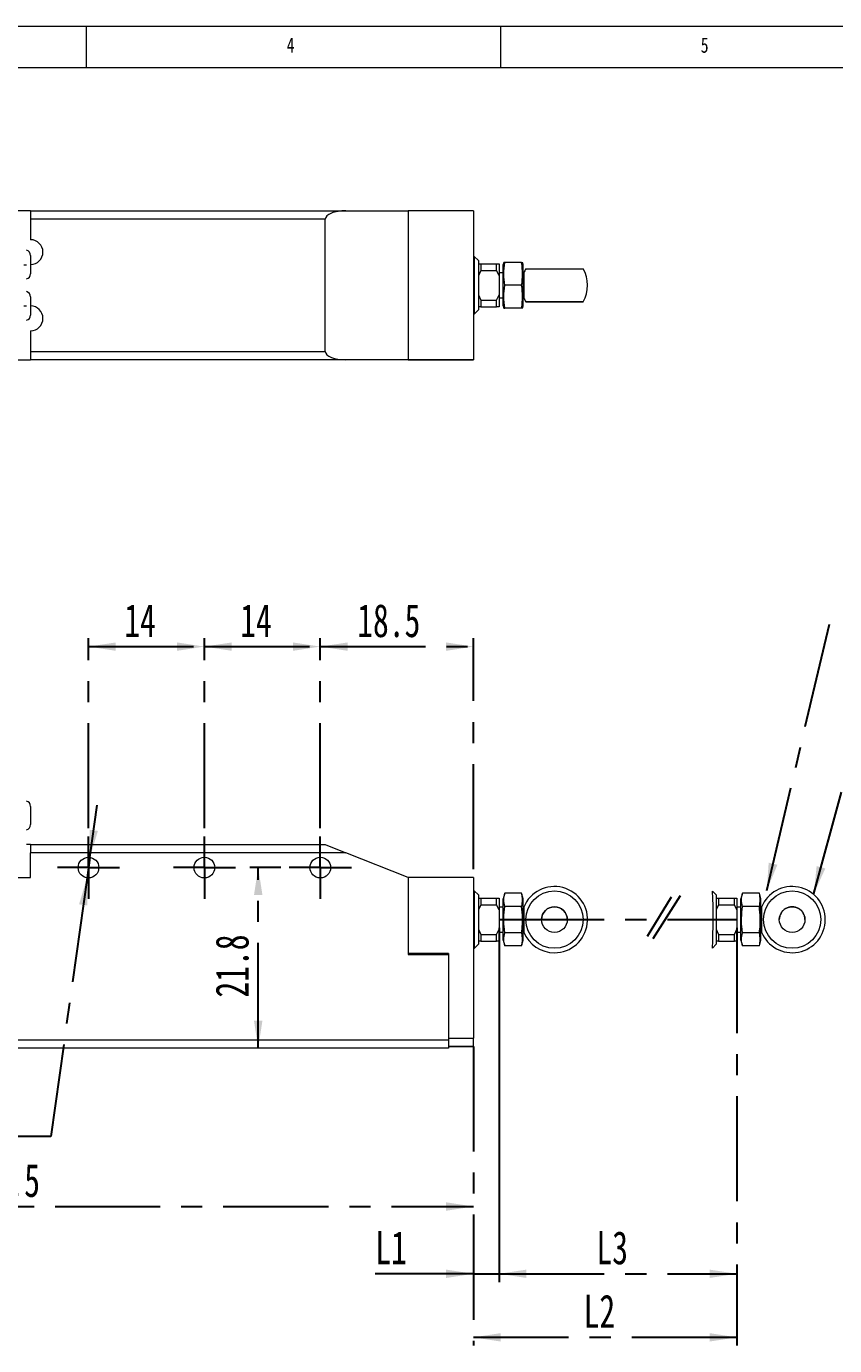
# Model space of a CAD drawing. Header units: millimetres. Extents: x 5 to 415, y 5 to 292.
# Drawn here: x 152.7 to 250.3, y 132.7 to 292 of the extents above; entities that cross this region are included whole.
import ezdxf

# ---------------------------------------------------------------- set-up
doc = ezdxf.new("R2010")
doc.units = ezdxf.units.MM
doc.linetypes.add('CENTERX2', pattern=[20.32, 12.7, -2.54, 2.54, -2.54])
doc.layers.add('CENTER_LINE', color=7, linetype='CENTERX2')
doc.layers.add('DIMENSION', color=7, linetype='Continuous')
doc.styles.add('SLDTEXTSTYLE0', font='TXT', dxfattribs={"width": 0.7})
doc.styles.add('SLDTEXTSTYLE3', font='TXT', dxfattribs={"width": 0.75})
doc.dimstyles.new('SLDDIMSTYLE0', dxfattribs={"dimtxt": 4, "dimasz": 3.302, "dimexe": 0, "dimexo": 0.0625, "dimgap": 1, "dimtad": 1, "dimrnd": 1e-09, "dimzin": 12, "dimdsep": 46, "dimtxsty": 'SLDTEXTSTYLE0', "dimsah": 1, "dimcen": 0.09, "dimadec": 0, "dimazin": 3, "dimtfac": 1, "dimtofl": 0, "dimtmove": 0, "dimatfit": 3, "dimfxl": 1, "dimfrac": 2, "dimtolj": 1, "dimtzin": 12, "dimarcsym": 0})
doc.dimstyles.new('SLDDIMSTYLE1', dxfattribs={"dimtxt": 4, "dimasz": 3.302, "dimexe": 0, "dimexo": 0.0625, "dimgap": 1, "dimtad": 1, "dimrnd": 1e-09, "dimzin": 12, "dimdsep": 46, "dimtxsty": 'SLDTEXTSTYLE0', "dimsah": 1, "dimcen": 0.09, "dimadec": 0, "dimazin": 3, "dimtfac": 1, "dimtmove": 0, "dimatfit": 0, "dimfxl": 1, "dimfrac": 2, "dimtolj": 1, "dimtzin": 12, "dimarcsym": 0})
doc.dimstyles.new('SLDDIMSTYLE5', dxfattribs={"dimtxt": 4, "dimasz": 3.302, "dimexe": 0, "dimexo": 0.0625, "dimgap": 1, "dimtad": 0, "dimtih": 1, "dimtoh": 1, "dimrnd": 1e-09, "dimzin": 12, "dimdsep": 46, "dimtxsty": 'SLDTEXTSTYLE0', "dimsah": 1, "dimcen": 0, "dimadec": 0, "dimazin": 3, "dimtfac": 1, "dimtmove": 0, "dimatfit": 3, "dimfxl": 1, "dimfrac": 2, "dimtolj": 1, "dimtzin": 12, "dimarcsym": 0})
doc.dimstyles.new('SLDDIMSTYLE6', dxfattribs={"dimtxt": 0.18, "dimasz": 3.302, "dimexe": 0, "dimexo": 0.0625, "dimgap": 0, "dimtad": 0, "dimtih": 1, "dimtoh": 1, "dimdec": 0, "dimrnd": 1e-09, "dimzin": 0, "dimdsep": 46, "dimtxsty": 'Standard', "dimsah": 1, "dimcen": 0.09, "dimadec": 0, "dimazin": 0, "dimtfac": 3.302, "dimtdec": 0, "dimtofl": 0, "dimtmove": 0, "dimatfit": 3, "dimfxl": 1, "dimfrac": 2, "dimtolj": 1, "dimtzin": 0, "dimarcsym": 0})

# ---------------------------------------------------------------- blocks, each defined once
blk = doc.blocks.new('_D')
at = {"layer": 'CENTER_LINE'}
for p, q in [((209.82, 183.11), (209.82, 140.34)), ((238.53, 183.11), (238.53, 140.34)), ((209.82, 141.34), (238.53, 141.34))]:
    blk.add_line(p, q, dxfattribs=at)
for points in [[(209.82, 141.34), (213.12, 140.83), (213.12, 141.84)], [(238.53, 141.34), (235.23, 141.84), (235.23, 140.83)]]:
    blk.add_solid(points, dxfattribs=at)
at = {"layer": 'CENTER_LINE', "insert": (221.57, 146.49), "char_height": 4, "attachment_point": 1, "style": 'SLDTEXTSTYLE0'}
blk.add_mtext('L3', dxfattribs=at)
blk = doc.blocks.new('_D_1')
at = {"layer": 'CENTER_LINE'}
for p, q in [((238.53, 183.11), (238.53, 132.66)), ((206.72, 168.8), (206.72, 132.66)), ((238.53, 133.66), (206.72, 133.66))]:
    blk.add_line(p, q, dxfattribs=at)
for points in [[(206.72, 133.66), (210.02, 133.15), (210.02, 134.17)], [(238.53, 133.66), (235.23, 134.17), (235.23, 133.15)]]:
    blk.add_solid(points, dxfattribs=at)
at = {"layer": 'CENTER_LINE', "insert": (220.02, 138.82), "char_height": 4, "attachment_point": 1, "style": 'SLDTEXTSTYLE0'}
blk.add_mtext('L2', dxfattribs=at)
blk = doc.blocks.new('_D_6')
at = {"layer": 'CENTER_LINE'}
for p, q in [((95.22, 179), (95.22, 148.46)), ((206.72, 168.8), (206.72, 148.46)), ((95.22, 149.46), (206.72, 149.46))]:
    blk.add_line(p, q, dxfattribs=at)
for points in [[(95.22, 149.46), (98.52, 148.95), (98.52, 149.97)], [(206.72, 149.46), (203.42, 149.97), (203.42, 148.95)]]:
    blk.add_solid(points, dxfattribs=at)
at = {"layer": 'CENTER_LINE', "insert": (144.84, 154.62), "char_height": 4, "attachment_point": 1, "style": 'SLDTEXTSTYLE0'}
blk.add_mtext('111.5', dxfattribs=at)
blk = doc.blocks.new('_D_7')
at = {"layer": 'CENTER_LINE'}
for p, q in [((209.82, 180.51), (209.82, 140.34)), ((206.72, 168.8), (206.72, 140.34)), ((206.72, 141.34), (194.86, 141.34)), ((206.72, 141.34), (209.82, 141.34)), ((209.82, 141.34), (216.17, 141.34))]:
    blk.add_line(p, q, dxfattribs=at)
for points in [[(206.72, 141.34), (203.42, 141.84), (203.42, 140.83)], [(209.82, 141.34), (213.12, 140.83), (213.12, 141.84)]]:
    blk.add_solid(points, dxfattribs=at)
at = {"layer": 'CENTER_LINE', "insert": (194.86, 146.49), "char_height": 4, "attachment_point": 1, "style": 'SLDTEXTSTYLE0'}
blk.add_mtext('L1', dxfattribs=at)
blk = doc.blocks.new('_D_13')
at = {"layer": 'CENTER_LINE'}
for p, q in [((183.47, 190.39), (179.72, 190.39)), ((180.72, 168.59), (180.72, 190.39))]:
    blk.add_line(p, q, dxfattribs=at)
for points in [[(180.72, 190.39), (180.21, 187.09), (181.23, 187.09)], [(180.72, 168.59), (181.23, 171.9), (180.21, 171.9)]]:
    blk.add_solid(points, dxfattribs=at)
at = {"layer": 'CENTER_LINE', "insert": (175.56, 174.7), "char_height": 4, "attachment_point": 1, "rotation": 90, "style": 'SLDTEXTSTYLE0'}
blk.add_mtext('21.8', dxfattribs=at)
blk = doc.blocks.new('_D_14')
at = {"layer": 'CENTER_LINE'}
for p, q in [((174.22, 195.14), (174.22, 218.09)), ((174.22, 217.09), (188.22, 217.09)), ((188.22, 195.14), (188.22, 218.09))]:
    blk.add_line(p, q, dxfattribs=at)
for points in [[(174.22, 217.09), (177.52, 216.58), (177.52, 217.59)], [(188.22, 217.09), (184.92, 217.59), (184.92, 216.58)]]:
    blk.add_solid(points, dxfattribs=at)
at = {"layer": 'CENTER_LINE', "insert": (178.54, 222.24), "char_height": 4, "attachment_point": 1, "style": 'SLDTEXTSTYLE0'}
blk.add_mtext('14', dxfattribs=at)
blk = doc.blocks.new('_D_15')
at = {"layer": 'CENTER_LINE'}
for p, q in [((160.22, 195.14), (160.22, 218.09)), ((160.22, 217.09), (174.22, 217.09)), ((174.22, 195.14), (174.22, 218.09))]:
    blk.add_line(p, q, dxfattribs=at)
for points in [[(160.22, 217.09), (163.52, 216.58), (163.52, 217.59)], [(174.22, 217.09), (170.92, 217.59), (170.92, 216.58)]]:
    blk.add_solid(points, dxfattribs=at)
at = {"layer": 'CENTER_LINE', "insert": (164.54, 222.24), "char_height": 4, "attachment_point": 1, "style": 'SLDTEXTSTYLE0'}
blk.add_mtext('14', dxfattribs=at)
blk = doc.blocks.new('_D_16')
at = {"layer": 'CENTER_LINE'}
for p, q in [((188.22, 195.14), (188.22, 218.09)), ((188.22, 217.09), (206.72, 217.09)), ((206.72, 190.2), (206.72, 218.09))]:
    blk.add_line(p, q, dxfattribs=at)
for points in [[(188.22, 217.09), (191.52, 216.58), (191.52, 217.59)], [(206.72, 217.09), (203.42, 217.59), (203.42, 216.58)]]:
    blk.add_solid(points, dxfattribs=at)
at = {"layer": 'CENTER_LINE', "insert": (192.68, 222.24), "char_height": 4, "attachment_point": 1, "style": 'SLDTEXTSTYLE0'}
blk.add_mtext('18.5', dxfattribs=at)
blk = doc.blocks.new('_D_17')
at = {"layer": 'CENTER_LINE'}
for p, q in [((160.39, 191.63), (161.28, 197.92)), ((160.39, 191.63), (160.05, 189.16)), ((160.05, 189.16), (155.66, 157.91)), ((155.66, 157.91), (103.45, 157.91))]:
    blk.add_line(p, q, dxfattribs=at)
for points in [[(160.39, 191.63), (161.36, 194.83), (160.35, 194.97)], [(160.05, 189.16), (159.08, 185.96), (160.09, 185.82)]]:
    blk.add_solid(points, dxfattribs=at)
at = {"layer": 'CENTER_LINE', "char_height": 4, "attachment_point": 1, "style": 'SLDTEXTSTYLE0'}
for s, insert in [('3-M3X0.,5P TAP HOLE', (103.45, 167.73)), ('DEPTH 8.5', (116.85, 163.07))]:
    blk.add_mtext(s, dxfattribs=dict(at, insert=insert))
blk = doc.blocks.new('SW_CENTERMARKSYMBOL_1')
at = {"layer": 'CENTER_LINE', "color": 0}
for p, q in [((0, 2.5), (0, 3.75)), ((0, 0), (0, 2.5)), ((-2.5, 0), (-3.75, 0)), ((0, 0), (-2.5, 0)), ((0, 0), (0, -2.5)), ((0, 0), (2.5, 0)), ((2.5, 0), (3.75, 0)), ((0, -2.5), (0, -3.75))]:
    blk.add_line(p, q, dxfattribs=at)
blk = doc.blocks.new('SW_CENTERMARKSYMBOL_2')
at = {"layer": 'CENTER_LINE', "color": 0}
for p, q in [((0, 2.5), (0, 3.75)), ((0, 0), (0, 2.5)), ((-2.5, 0), (-3.75, 0)), ((0, 0), (-2.5, 0)), ((0, 0), (0, -2.5)), ((0, 0), (2.5, 0)), ((2.5, 0), (3.75, 0)), ((0, -2.5), (0, -3.75))]:
    blk.add_line(p, q, dxfattribs=at)
blk = doc.blocks.new('SW_CENTERMARKSYMBOL_3')
at = {"layer": 'CENTER_LINE', "color": 0}
for p, q in [((0, 2.5), (0, 3.75)), ((0, 0), (0, 2.5)), ((-2.5, 0), (-3.75, 0)), ((0, 0), (-2.5, 0)), ((0, 0), (0, -2.5)), ((0, 0), (2.5, 0)), ((2.5, 0), (3.75, 0)), ((0, -2.5), (0, -3.75))]:
    blk.add_line(p, q, dxfattribs=at)

msp = doc.modelspace()

# ---------------------------------------------------------------- linework, layer by layer
at = {"color": 7, "linetype": 'Continuous', "lineweight": 18}
for p, q in [((415, 292), (5, 292)), ((160, 287), (160, 292)), ((210, 292), (210, 287)), ((410.25, 287), (10, 287)), ((153.22, 269.731), (110.02, 269.731)), ((153.22, 269.731), (191.32, 269.731)), ((153.22, 269.731), (153.22, 268.731)), ((191.32, 269.731), (198.82, 269.731)), ((206.72, 269.733), (198.82, 269.733)), ((198.82, 269.733), (198.82, 251.733)), ((198.82, 269.731), (198.82, 267.232)), ((206.72, 269.733), (206.72, 251.733)), ((188.82, 268.731), (153.22, 268.731)), ((153.22, 268.731), (153.22, 266.231)), ((188.82, 252.731), (188.82, 268.731)), ((153.22, 264.331), (153.22, 262.131)), ((206.82, 264.211), (206.72, 264.211)), ((207.32, 263.711), (206.82, 264.211)), ((206.82, 264.211), (206.82, 258.316)), ((207.32, 263.711), (207.32, 258.663)), ((207.32, 263.325), (207.621, 263.325)), ((207.621, 263.325), (207.621, 262.504)), ((207.621, 263.325), (209.52, 263.325)), ((209.52, 262.504), (209.52, 263.325)), ((209.52, 263.325), (209.82, 263.325)), ((209.82, 263.325), (209.82, 261.893)), ((210.387, 263.481), (210.32, 263.231)), ((210.32, 258.231), (210.32, 263.231)), ((212.539, 263.481), (210.501, 263.481)), ((212.72, 263.231), (212.653, 263.481)), ((212.72, 258.231), (212.72, 263.231)), ((207.621, 262.504), (207.32, 261.89)), ((207.621, 262.504), (209.52, 262.504)), ((209.82, 261.893), (209.52, 262.504)), ((210.32, 262.231), (209.82, 262.231)), ((209.82, 261.893), (209.82, 259.558)), ((212.795, 262.231), (212.72, 262.231)), ((212.795, 262.231), (212.795, 260.732)), ((212.539, 260.731), (210.501, 260.731)), ((212.795, 260.732), (212.795, 259.231)), ((153.22, 259.331), (153.22, 257.131)), ((206.82, 258.316), (206.82, 257.251)), ((207.32, 259.558), (207.62, 258.947)), ((207.32, 258.663), (207.32, 257.751)), ((207.62, 258.947), (209.52, 258.947)), ((207.62, 258.947), (207.62, 258.125)), ((209.52, 258.947), (209.82, 259.558)), ((209.52, 258.125), (209.52, 258.947)), ((209.82, 259.558), (209.82, 258.125)), ((209.82, 259.231), (210.32, 259.231)), ((210.32, 258.231), (210.387, 257.981)), ((212.653, 257.981), (212.72, 258.231)), ((212.72, 259.231), (212.795, 259.231)), ((206.72, 257.251), (206.82, 257.251)), ((206.82, 257.251), (207.32, 257.751)), ((207.62, 258.125), (207.32, 258.125)), ((207.62, 258.125), (209.52, 258.125)), ((209.82, 258.125), (209.52, 258.125)), ((212.539, 257.981), (210.501, 257.981)), ((153.22, 255.231), (153.22, 252.731)), ((153.22, 252.731), (188.82, 252.731)), ((153.22, 252.731), (153.22, 251.731)), ((110.02, 251.731), (153.22, 251.731)), ((191.32, 251.731), (153.22, 251.731)), ((198.82, 251.731), (191.32, 251.731)), ((198.82, 251.733), (198.82, 251.731)), ((206.72, 251.733), (198.82, 251.733)), ((198.82, 251.731), (198.82, 251.73)), ((198.82, 251.73), (203.72, 251.73)), ((203.72, 251.73), (203.72, 251.726)), ((203.72, 251.726), (206.72, 251.726)), ((206.72, 251.733), (206.72, 251.726)), ((153.22, 197.796), (153.22, 196.696)), ((153.22, 196.696), (153.22, 195.596)), ((153.22, 193.194), (152.72, 193.194)), ((153.22, 193.194), (188.82, 193.194)), ((153.22, 193.194), (153.22, 192.194)), ((188.82, 193.194), (191.32, 192.194)), ((191.32, 192.194), (153.22, 192.194)), ((153.22, 189.194), (153.22, 192.194)), ((198.82, 189.194), (191.32, 192.194)), ((110.02, 189.194), (153.22, 189.194)), ((198.82, 189.199), (198.82, 189.194)), ((206.72, 189.199), (198.82, 189.199)), ((198.82, 189.194), (198.82, 185.196)), ((206.72, 189.199), (206.72, 169.799)), ((206.82, 187.594), (206.72, 187.594)), ((207.32, 187.094), (206.82, 187.594)), ((206.82, 187.594), (206.82, 186.619)), ((206.82, 186.619), (206.82, 180.634)), ((207.32, 187.094), (207.32, 186.259)), ((207.32, 186.714), (207.62, 186.714)), ((207.62, 186.714), (207.62, 185.892)), ((207.62, 186.714), (209.52, 186.714)), ((209.52, 185.892), (209.52, 186.714)), ((209.52, 186.714), (209.82, 186.714)), ((209.82, 186.714), (209.82, 185.281)), ((210.501, 187.289), (210.32, 186.614)), ((210.32, 184.114), (210.32, 186.614)), ((212.539, 187.289), (210.501, 187.289)), ((212.72, 186.614), (212.539, 187.289)), ((212.72, 184.114), (212.72, 186.614)), ((236.027, 187.094), (235.587, 187.534)), ((236.027, 187.094), (236.027, 186.259)), ((236.027, 186.714), (236.327, 186.714)), ((236.327, 186.714), (236.327, 185.892)), ((236.327, 186.714), (238.227, 186.714)), ((238.227, 185.892), (238.227, 186.714)), ((238.227, 186.714), (238.527, 186.714)), ((238.527, 186.714), (238.527, 185.281)), ((239.208, 187.289), (239.027, 186.614)), ((239.027, 184.114), (239.027, 186.614)), ((241.246, 187.289), (239.208, 187.289)), ((241.427, 186.614), (241.246, 187.289)), ((241.427, 184.114), (241.427, 186.614)), ((198.82, 185.196), (198.82, 180.029)), ((207.32, 186.259), (207.32, 181.134)), ((207.62, 185.892), (207.32, 185.281)), ((207.62, 185.892), (209.52, 185.892)), ((209.82, 185.281), (209.52, 185.892)), ((210.32, 185.614), (209.82, 185.614)), ((209.82, 185.281), (209.82, 182.946)), ((212.539, 185.701), (210.501, 185.701)), ((212.795, 185.614), (212.72, 185.614)), ((212.795, 185.614), (212.795, 182.614)), ((236.027, 186.259), (236.027, 181.134)), ((236.327, 185.892), (236.027, 185.281)), ((236.327, 185.892), (238.227, 185.892)), ((238.527, 185.281), (238.227, 185.892)), ((239.027, 185.614), (238.527, 185.614)), ((238.527, 185.281), (238.527, 182.946)), ((241.246, 185.701), (239.208, 185.701)), ((241.502, 185.614), (241.427, 185.614)), ((241.502, 185.614), (241.502, 182.614)), ((210.32, 181.614), (210.32, 184.114)), ((212.72, 181.614), (212.72, 184.114)), ((239.027, 181.614), (239.027, 184.114)), ((241.427, 181.614), (241.427, 184.114)), ((207.32, 182.946), (207.62, 182.335)), ((207.62, 182.335), (209.52, 182.335)), ((207.62, 182.335), (207.62, 181.514)), ((209.52, 182.335), (209.82, 182.946)), ((209.52, 181.514), (209.52, 182.335)), ((209.82, 182.946), (209.82, 181.514)), ((209.82, 182.614), (210.32, 182.614)), ((212.539, 182.526), (210.501, 182.526)), ((212.72, 182.614), (212.795, 182.614)), ((236.027, 182.946), (236.327, 182.335)), ((236.327, 182.335), (238.227, 182.335)), ((236.327, 182.335), (236.327, 181.514)), ((238.227, 182.335), (238.527, 182.946)), ((238.227, 181.514), (238.227, 182.335)), ((238.527, 182.946), (238.527, 181.514)), ((238.527, 182.614), (239.027, 182.614)), ((241.246, 182.526), (239.208, 182.526)), ((241.427, 182.614), (241.502, 182.614)), ((206.72, 180.634), (206.82, 180.634)), ((206.82, 180.634), (207.32, 181.134)), ((207.62, 181.514), (207.32, 181.514)), ((207.62, 181.514), (209.52, 181.514)), ((209.82, 181.514), (209.52, 181.514)), ((210.32, 181.614), (210.501, 180.938)), ((212.539, 180.938), (210.501, 180.938)), ((212.539, 180.938), (212.72, 181.614)), ((235.577, 180.683), (236.027, 181.134)), ((236.327, 181.514), (236.027, 181.514)), ((236.327, 181.514), (238.227, 181.514)), ((238.527, 181.514), (238.227, 181.514)), ((239.027, 181.614), (239.208, 180.938)), ((241.246, 180.938), (239.208, 180.938)), ((241.246, 180.938), (241.427, 181.614)), ((198.82, 180.029), (198.82, 179.894)), ((198.82, 180.029), (203.72, 180.029)), ((203.72, 180.023), (198.82, 180.023)), ((198.82, 179.894), (203.72, 179.894)), ((203.72, 180.029), (203.72, 169.799)), ((110.02, 169.594), (203.72, 169.594)), ((203.72, 169.799), (206.72, 169.799)), ((203.72, 169.799), (203.72, 169.696)), ((203.72, 169.696), (203.72, 169.594)), ((203.72, 169.594), (203.72, 168.594)), ((206.72, 168.798), (206.72, 169.799)), ((203.72, 168.594), (110.02, 168.594)), ((206.72, 168.798), (203.72, 168.798)), ((203.72, 168.793), (206.72, 168.793)), ((206.72, 168.798), (206.72, 168.793))]:
    msp.add_line(p, q, dxfattribs=at)
at = {"color": 7, "linetype": 'Continuous', "lineweight": 18, "flags": 128}
for points in [[(213.039, 262.731), (213.089, 262.731), (213.237, 262.732), (213.479, 262.732), (213.808, 262.732), (214.214, 262.732), (214.687, 262.732), (215.211, 262.732), (215.773, 262.732), (216.356, 262.732), (216.943, 262.732), (217.517, 262.732), (218.062, 262.732), (218.563, 262.732), (219.004, 262.732), (219.373, 262.732), (219.659, 262.732), (219.855, 262.732), (219.954, 262.731), (219.967, 262.731)], [(219.967, 258.731), (219.917, 258.731), (219.769, 258.732), (219.527, 258.732), (219.198, 258.732), (218.791, 258.732), (218.319, 258.732), (217.794, 258.732), (217.233, 258.732), (216.65, 258.732), (216.063, 258.732), (215.488, 258.732), (214.943, 258.732), (214.443, 258.732), (214.002, 258.732), (213.633, 258.732), (213.346, 258.732), (213.151, 258.732), (213.051, 258.731), (213.051, 258.731), (213.151, 258.731), (213.346, 258.731), (213.633, 258.731), (214.002, 258.73), (214.443, 258.73), (214.943, 258.73), (215.488, 258.73), (216.063, 258.73), (216.65, 258.73), (217.233, 258.73), (217.794, 258.73), (218.319, 258.73), (218.791, 258.73), (219.198, 258.731), (219.527, 258.731), (219.769, 258.731), (219.917, 258.731), (219.967, 258.731)], [(218.053, 258.731), (218, 258.731), (217.845, 258.731), (217.599, 258.731), (217.278, 258.731), (216.904, 258.731), (216.503, 258.731), (216.102, 258.731), (215.728, 258.731), (215.407, 258.731), (215.16, 258.731), (215.006, 258.731), (214.953, 258.731), (215.006, 258.731), (215.16, 258.732), (215.407, 258.732), (215.728, 258.732), (216.102, 258.732), (216.503, 258.732), (216.904, 258.732), (217.278, 258.732), (217.599, 258.732), (217.845, 258.732), (218, 258.731), (218.053, 258.731)]]:
    msp.add_lwpolyline(points, dxfattribs=at)
at = {"color": 7, "linetype": 'Continuous', "lineweight": 18}
for centre, radius in [((160.22, 190.394), 1.25), ((174.22, 190.394), 1.25), ((188.22, 190.394), 1.25), ((216.503, 184.114), 3.464), ((245.21, 184.114), 3.464), ((216.503, 184.114), 1.55), ((245.21, 184.114), 1.55)]:
    msp.add_circle(centre, radius, dxfattribs=at)
for centre, radius, start, end in [((153.22, 264.731), 1.5, 270, 90), ((152.57, 264.331), 0.65, 0, 76.65764), ((152.57, 262.131), 0.65, 283.34236, 0), ((216.503, 260.731), 4, 150, 157.97569), ((216.503, 260.731), 4, 330, 30), ((152.57, 259.331), 0.65, 0, 76.65764), ((153.22, 256.731), 1.5, 270, 90), ((216.503, 260.731), 4, 202.02431, 210), ((152.57, 257.131), 0.65, 283.34236, 0), ((152.57, 197.796), 0.65, 0, 76.65764), ((152.57, 195.596), 0.65, 283.34236, 0), ((216.503, 184.114), 4, 270, 157.97569), ((245.21, 184.114), 4, 202.02428, 157.97564), ((170.543, 184.203), 65.129, 356.90174, 2.93133), ((216.503, 184.113), 1.55, 0, 180), ((245.21, 184.113), 1.55, 359.99995, 180.00005), ((216.503, 184.114), 4, 202.02431, 270)]:
    msp.add_arc(centre, radius, start, end, dxfattribs=at)
for centre, start_param, end_param in [((191.32, 268.731), 1.5707963, 3.1415927), ((191.32, 252.731), 3.1415927, 4.712389)]:
    msp.add_ellipse(centre, major_axis=(2.5, 0), ratio=0.4, start_param=start_param, end_param=end_param, dxfattribs=at)
for points, knots in [([(152.427, 263.212), (152.521, 263.211), (152.69, 263.21), (152.711, 263.21), (152.72, 263.21)], [0, 0, 0, 0, 0.557568, 1, 1, 1, 1]), ([(210.501, 263.481), (210.439, 263.481), (210.366, 263.481), (210.395, 263.481), (210.399, 263.481)], [0, 0, 0, 0, 0.86689084, 1, 1, 1, 1]), ([(210.501, 260.731), (210.444, 261.185), (210.33, 262.102), (210.444, 263.019), (210.501, 263.481)], [0, 0, 0, 0, 0.4952157, 1, 1, 1, 1]), ([(212.539, 260.731), (212.596, 261.185), (212.71, 262.102), (212.596, 263.019), (212.539, 263.481)], [0, 0, 0, 0, 0.4952157, 1, 1, 1, 1]), ([(212.539, 263.481), (212.566, 263.481), (212.62, 263.481), (212.655, 263.481), (212.649, 263.481), (212.648, 263.481)], [0, 0, 0, 0, 0.43270606, 0.86669165, 1, 1, 1, 1]), ([(210.501, 257.981), (210.444, 258.435), (210.33, 259.352), (210.444, 260.269), (210.501, 260.731)], [0, 0, 0, 0, 0.49521567, 1, 1, 1, 1]), ([(212.539, 257.981), (212.596, 258.435), (212.71, 259.352), (212.596, 260.269), (212.539, 260.731)], [0, 0, 0, 0, 0.4952157, 1, 1, 1, 1]), ([(152.427, 258.25), (152.521, 258.251), (152.69, 258.253), (152.711, 258.253), (152.72, 258.253)], [0, 0, 0, 0, 0.557568, 1, 1, 1, 1]), ([(210.398, 257.981), (210.394, 257.981), (210.366, 257.981), (210.438, 257.981), (210.501, 257.981)], [0, 0, 0, 0, 0.119878, 1, 1, 1, 1]), ([(212.642, 257.981), (212.646, 257.981), (212.674, 257.981), (212.602, 257.981), (212.539, 257.981)], [0, 0, 0, 0, 0.119878, 1, 1, 1, 1]), ([(210.501, 185.701), (210.444, 185.963), (210.33, 186.493), (210.444, 187.022), (210.501, 187.289)], [0, 0, 0, 0, 0.49521567, 1, 1, 1, 1]), ([(212.539, 185.701), (212.596, 185.963), (212.71, 186.493), (212.596, 187.022), (212.539, 187.289)], [0, 0, 0, 0, 0.4952157, 1, 1, 1, 1]), ([(239.208, 185.701), (239.152, 185.963), (239.037, 186.492), (239.151, 187.022), (239.208, 187.289)], [0, 0, 0, 0, 0.49528817, 1, 1, 1, 1]), ([(241.246, 185.701), (241.303, 185.963), (241.417, 186.492), (241.304, 187.022), (241.246, 187.289)], [0, 0, 0, 0, 0.49528817, 1, 1, 1, 1]), ([(210.501, 182.526), (210.484, 182.66), (210.41, 183.249), (210.351, 184.314), (210.451, 185.236), (210.501, 185.701)], [0, 0, 0, 0, 0.1269715, 0.56007701, 1, 1, 1, 1]), ([(212.539, 182.526), (212.556, 182.66), (212.63, 183.249), (212.689, 184.314), (212.589, 185.236), (212.539, 185.701)], [0, 0, 0, 0, 0.1269715, 0.560077, 1, 1, 1, 1]), ([(239.208, 182.526), (239.192, 182.66), (239.117, 183.249), (239.059, 184.314), (239.158, 185.236), (239.208, 185.701)], [0, 0, 0, 0, 0.1269715, 0.560077, 1, 1, 1, 1]), ([(241.246, 182.526), (241.263, 182.66), (241.338, 183.249), (241.396, 184.314), (241.297, 185.236), (241.246, 185.701)], [0, 0, 0, 0, 0.1269715, 0.560077, 1, 1, 1, 1]), ([(210.501, 180.938), (210.444, 181.2), (210.33, 181.729), (210.444, 182.259), (210.501, 182.526)], [0, 0, 0, 0, 0.4952157, 1, 1, 1, 1]), ([(212.539, 180.938), (212.596, 181.2), (212.71, 181.729), (212.596, 182.259), (212.539, 182.526)], [0, 0, 0, 0, 0.4952157, 1, 1, 1, 1]), ([(239.208, 180.938), (239.152, 181.2), (239.037, 181.729), (239.151, 182.259), (239.208, 182.526)], [0, 0, 0, 0, 0.4952881, 1, 1, 1, 1]), ([(241.246, 180.938), (241.303, 181.2), (241.417, 181.729), (241.304, 182.259), (241.246, 182.526)], [0, 0, 0, 0, 0.4952881, 1, 1, 1, 1])]:
    msp.add_open_spline(points, degree=3, knots=knots, dxfattribs=at)
at = {"layer": 'CENTER_LINE'}
for p, q in [((209.82, 184.114), (238.527, 184.114)), ((209.82, 181.514), (209.82, 180.972)), ((238.527, 181.514), (238.527, 181.1))]:
    msp.add_line(p, q, dxfattribs=at)
at = {"layer": 'DIMENSION'}
for p, q in [((230.613, 186.836), (227.7, 182.059)), ((231.678, 186.998), (228.385, 181.798))]:
    msp.add_line(p, q, dxfattribs=at)

# ---------------------------------------------------------------- block references
at = {"layer": 'CENTER_LINE'}
for name, p in [('SW_CENTERMARKSYMBOL_1', (160.22, 190.394)), ('SW_CENTERMARKSYMBOL_2', (174.22, 190.394)), ('SW_CENTERMARKSYMBOL_3', (188.22, 190.394))]:
    msp.add_blockref(name, p, dxfattribs=at)

# ---------------------------------------------------------------- texts
at = {"color": 7, "linetype": 'Continuous', "lineweight": 0, "char_height": 1.852, "attachment_point": 1, "style": 'SLDTEXTSTYLE3'}
for s, insert in [('4', (184.167, 290.668)), ('5', (234.167, 290.668))]:
    msp.add_mtext(s, dxfattribs=dict(at, insert=insert))

# ---------------------------------------------------------------- dimensions: what is measured, and where the dimension line sits
at = {"layer": 'CENTER_LINE'}
for base, p1, p2, dimstyle, picture, middle in [((174.22, 217.085), (160.22, 194.144), (174.22, 194.144), 'SLDDIMSTYLE0', '_D_15', (167.22, 217.085)), ((188.22, 217.085), (174.22, 194.144), (188.22, 194.144), 'SLDDIMSTYLE0', '_D_14', (181.22, 217.085)), ((206.72, 217.085), (188.22, 194.144), (206.72, 189.199), 'SLDDIMSTYLE0', '_D_16', (197.47, 217.085)), ((206.72, 133.661), (238.527, 184.114), (206.72, 169.799), 'SLDDIMSTYLE0', '_D_1', (222.624, 133.661)), ((238.527, 141.337), (209.82, 184.114), (238.527, 184.114), 'SLDDIMSTYLE0', '_D', (224.174, 141.337)), ((209.82, 141.337), (206.72, 169.799), (209.82, 181.514), 'SLDDIMSTYLE1', '_D_7', (197.47, 141.337)), ((206.72, 149.459), (95.22, 179.996), (206.72, 169.799), 'SLDDIMSTYLE0', '_D_6', (150.97, 149.459))]:
    dim = msp.add_linear_dim(base=base, p1=p1, p2=p2, dimstyle=dimstyle, dxfattribs=at)
    dim.commit()
    dim.dimension.update_dxf_attribs({"geometry": picture, "text_midpoint": middle, "dimtype": 160})
dim = msp.add_diameter_dim_2p(p1=(160.046, 189.156), p2=(160.394, 191.631), text='3-M3X0.,5P TAP HOLE\\PDEPTH 8.5', dimstyle='SLDDIMSTYLE5', override={"dimpost": '<>'}, dxfattribs=at)
dim.commit()
dim.dimension.update_dxf_attribs({"geometry": '_D_17', "text_midpoint": (128.761, 162.571), "dimtype": 163})
dim = msp.add_linear_dim(base=(180.719, 190.394), p1=(203.72, 168.594), p2=(184.47, 190.394), angle=90, dimstyle='SLDDIMSTYLE0', dxfattribs=at)
dim.commit()
dim.dimension.update_dxf_attribs({"geometry": '_D_13', "text_midpoint": (180.719, 179.494), "dimtype": 160})

# ---------------------------------------------------------------- leaders
for points in [[(242.145, 187.649), (249.966, 220.907)], [(247.829, 187.254), (252.181, 203.308)]]:
    msp.add_leader(points, dimstyle='SLDDIMSTYLE6', dxfattribs=at)

doc.saveas('drawing.dxf')
